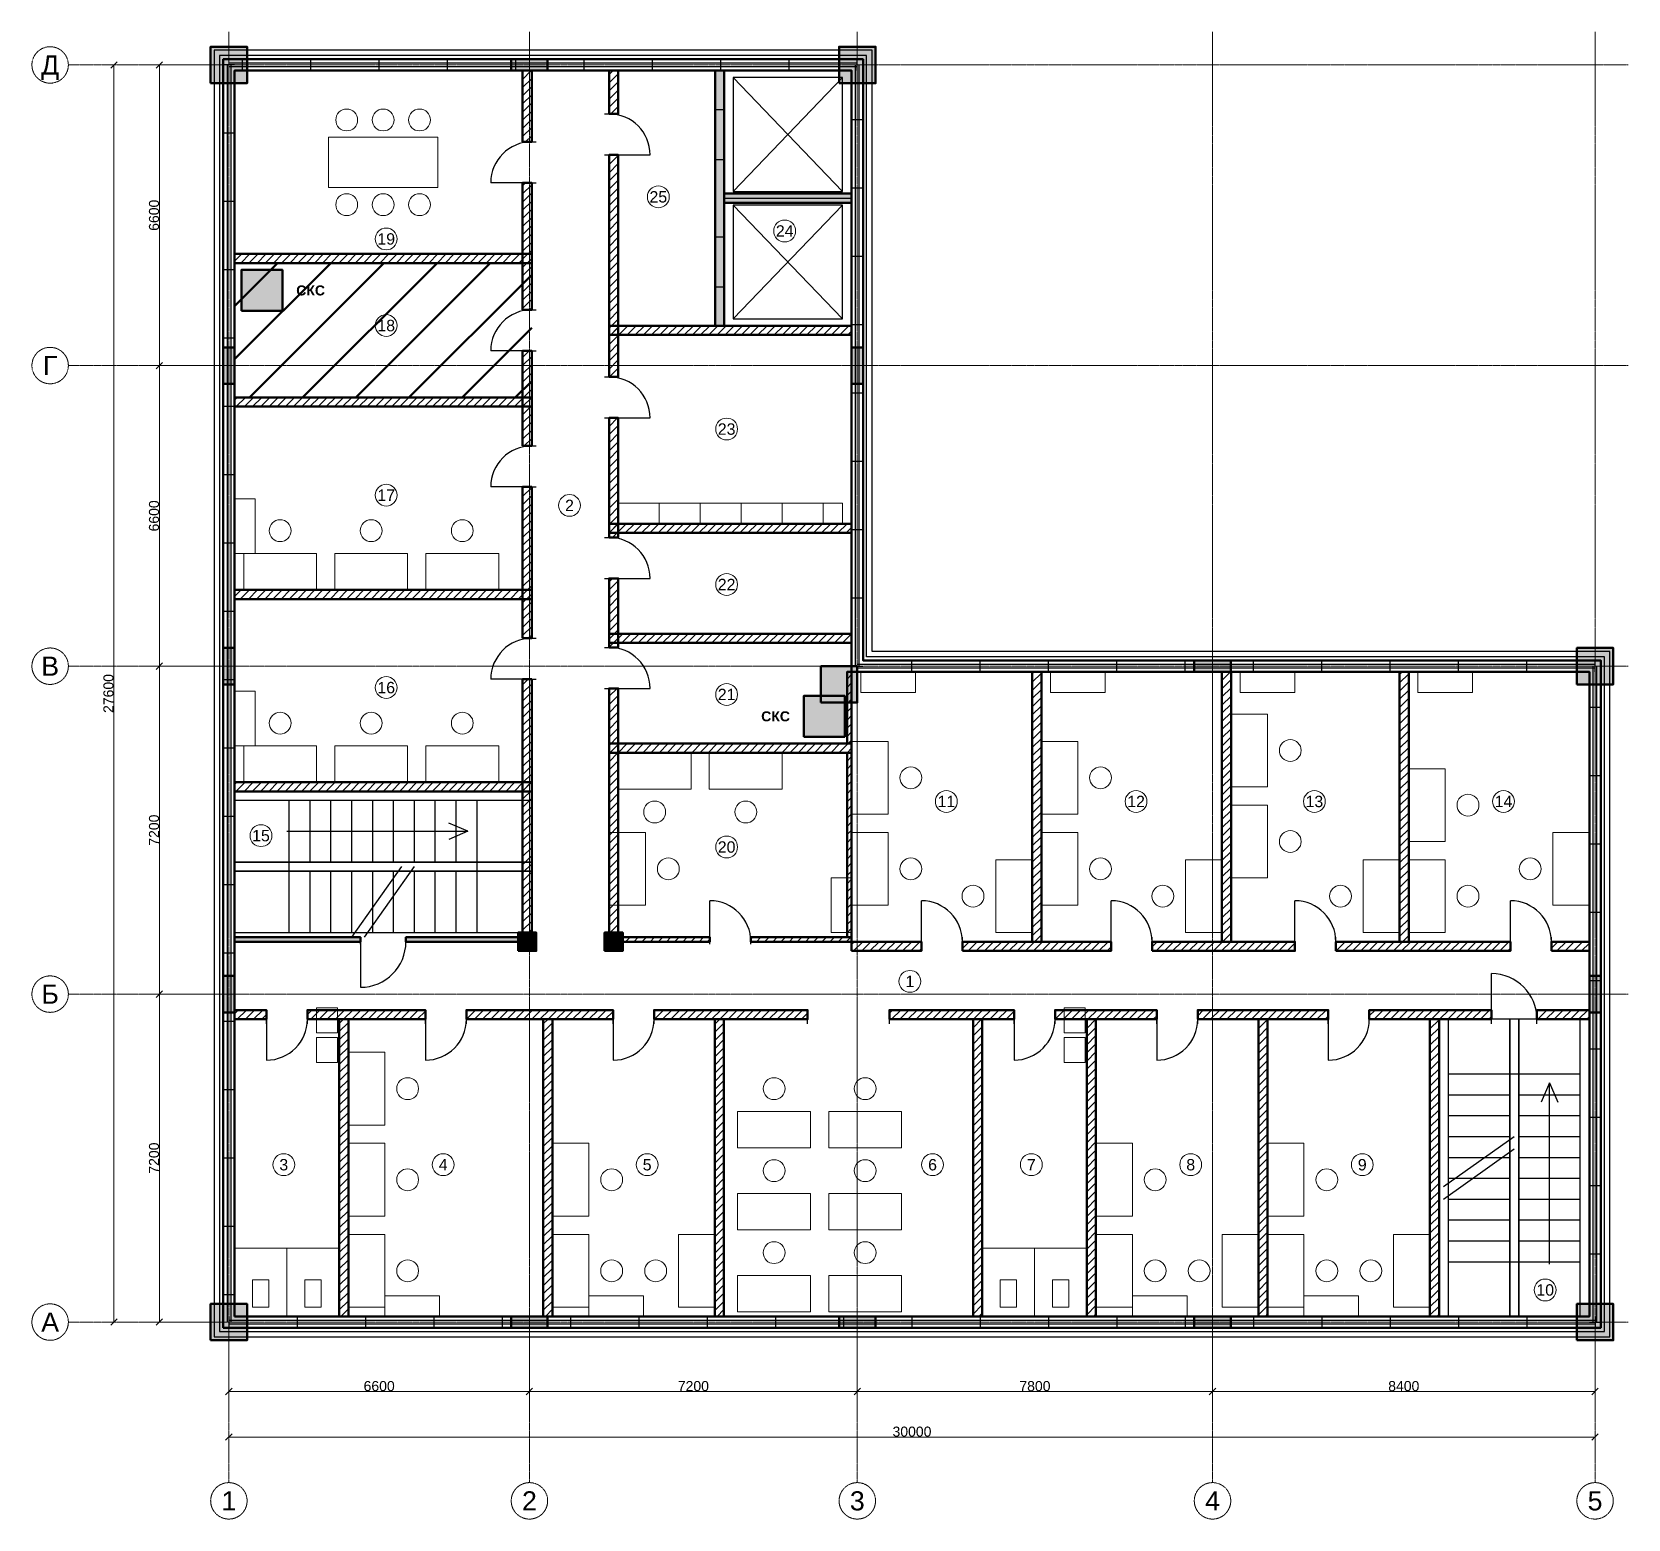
# Model space of a CAD drawing. Header units: millimetres. Extents: x -4325 to 30725, y -4325 to 28325.
import ezdxf
from ezdxf.enums import TextEntityAlignment as Align

# ---------------------------------------------------------------- set-up
doc = ezdxf.new("R2010")
doc.units = ezdxf.units.MM
doc.linetypes.add('CENTER2', pattern=[2.541, 1.587, -0.318, 0.318, -0.318])
for name, color, linetype, lineweight in [('A-ANNO-ROOM', 7, 'CONTINUOUS', 18), ('A-DIMS', 8, 'CONTINUOUS', 13), ('A-DOOR', 3, 'CONTINUOUS', 25), ('A-ELEV', 7, 'CONTINUOUS', 25), ('A-FACADE-PANEL', 8, 'CONTINUOUS', 25), ('A-FURN', 8, 'CONTINUOUS', 18), ('A-GLAZ-RIBBON', 5, 'CONTINUOUS', 25), ('A-GRID', 8, 'CENTER2', 13), ('A-HATCH', 9, 'CONTINUOUS', 9), ('A-OUTLINE', 7, 'CONTINUOUS', 50), ('A-SANI', 8, 'CONTINUOUS', 18), ('A-STAIR', 7, 'CONTINUOUS', 25), ('A-WALL-BLOCK', 9, 'CONTINUOUS', 50), ('A-WALL-RC', 7, 'CONTINUOUS', 50), ('E-SCS-RISER', 1, 'CONTINUOUS', 50), ('E-SERVER-ROOM', 1, 'CONTINUOUS', 50)]:
    doc.layers.add(name, color=color, linetype=linetype, lineweight=lineweight)
doc.styles.add('Arial-Bold', font='arialbd.ttf')
doc.styles.get("Standard").update_dxf_attribs({"font": 'arial.ttf'})

msp = doc.modelspace()

# ---------------------------------------------------------------- hatches: boundary and pattern name
at = {"layer": 'A-HATCH'}
h = msp.add_hatch(dxfattribs=at)
h.set_pattern_fill('ANSI31', scale=40)
h.paths.add_polyline_path([(6450, 25912.5), (6650, 25912.5), (6650, 27475), (6650, 27475), (6450, 27475), (6450, 27475)])
h = msp.add_hatch(dxfattribs=at)
h.set_pattern_fill('ANSI31', scale=40)
h.paths.add_polyline_path([(8350, 26525), (8550, 26525), (8550, 27475), (8550, 27475), (8350, 27475), (8350, 27475)])
h = msp.add_hatch(dxfattribs=at)
h.set_pattern_fill('ANSI31', scale=40)
h.paths.add_polyline_path([(8350, 20750.5), (8550, 20750.5), (8550, 25625), (8350, 25625)])
h = msp.add_hatch(dxfattribs=at)
h.set_pattern_fill('ANSI31', scale=40)
h.paths.add_polyline_path([(6450, 22224.5), (6650, 22224.5), (6650, 25012.5), (6450, 25012.5)])
h = msp.add_hatch(dxfattribs=at)
h.set_pattern_fill('ANSI31', scale=40)
h.paths.add_polyline_path([(125, 23250), (125, 23250), (6650, 23250), (6650, 23450), (125, 23450), (125, 23450)])
h = msp.add_hatch(dxfattribs=at)
h.set_pattern_fill('ANSI31', scale=40)
h.paths.add_polyline_path([(8350, 21675), (13675, 21675), (13675, 21675), (13675, 21875), (13675, 21875), (8350, 21875)])
h = msp.add_hatch(dxfattribs=at)
h.set_pattern_fill('ANSI31', scale=40)
h.paths.add_polyline_path([(6450, 19237), (6650, 19237), (6650, 21324.5), (6450, 21324.5)])
h = msp.add_hatch(dxfattribs=at)
h.set_pattern_fill('ANSI31', scale=40)
h.paths.add_polyline_path([(125, 20099), (125, 20099), (6650, 20099), (6650, 20299), (125, 20299), (125, 20299)])
h = msp.add_hatch(dxfattribs=at)
h.set_pattern_fill('ANSI31', scale=40)
h.paths.add_polyline_path([(8350, 17226), (8550, 17226), (8550, 19850.5), (8350, 19850.5)])
h = msp.add_hatch(dxfattribs=at)
h.set_pattern_fill('ANSI31', scale=40)
h.paths.add_polyline_path([(6450, 15012.5), (6650, 15012.5), (6650, 18337), (6450, 18337)])
h = msp.add_hatch(dxfattribs=at)
h.set_pattern_fill('ANSI31', scale=40)
h.paths.add_polyline_path([(8350, 17326), (13675, 17326), (13675, 17326), (13675, 17526), (13675, 17526), (8350, 17526)])
h = msp.add_hatch(dxfattribs=at)
h.set_pattern_fill('ANSI31', scale=40)
h.paths.add_polyline_path([(8350, 14813), (8550, 14813), (8550, 16326), (8350, 16326)])
h = msp.add_hatch(dxfattribs=at)
h.set_pattern_fill('ANSI31', scale=40)
h.paths.add_polyline_path([(125, 15875), (125, 15875), (6650, 15875), (6650, 16075), (125, 16075), (125, 16075)])
h = msp.add_hatch(dxfattribs=at)
h.set_pattern_fill('ANSI31', scale=40)
h.paths.add_polyline_path([(8350, 14913), (13675, 14913), (13675, 14913), (13675, 15113), (13675, 15113), (8350, 15113)])
h = msp.add_hatch(dxfattribs=at)
h.set_pattern_fill('ANSI31', scale=40)
h.paths.add_polyline_path([(6450, 8350), (6650, 8350), (6650, 14112.5), (6450, 14112.5)])
h = msp.add_hatch(dxfattribs=at)
h.set_pattern_fill('ANSI31', scale=40)
h.paths.add_polyline_path([(13575, 12699), (13675, 12699), (13675, 14275), (13675, 14275), (13575, 14275), (13575, 14275)])
h = msp.add_hatch(dxfattribs=at)
h.set_pattern_fill('ANSI31', scale=40)
h.paths.add_polyline_path([(17641, 8350), (17841, 8350), (17841, 14275), (17841, 14275), (17641, 14275), (17641, 14275)])
h = msp.add_hatch(dxfattribs=at)
h.set_pattern_fill('ANSI31', scale=40)
h.paths.add_polyline_path([(21807, 8350), (22007, 8350), (22007, 14275), (22007, 14275), (21807, 14275), (21807, 14275)])
h = msp.add_hatch(dxfattribs=at)
h.set_pattern_fill('ANSI31', scale=40)
h.paths.add_polyline_path([(25709, 8350), (25909, 8350), (25909, 14275), (25909, 14275), (25709, 14275), (25709, 14275)])
h = msp.add_hatch(dxfattribs=at)
h.set_pattern_fill('ANSI31', scale=40)
h.paths.add_polyline_path([(8350, 8350), (8550, 8350), (8550, 13913), (8350, 13913)])
h = msp.add_hatch(dxfattribs=at)
h.set_pattern_fill('ANSI31', scale=40)
h.paths.add_polyline_path([(8350, 12499), (13675, 12499), (13675, 12699), (8350, 12699)])
h = msp.add_hatch(dxfattribs=at)
h.set_pattern_fill('ANSI31', scale=40)
h.paths.add_polyline_path([(13575, 8450), (13675, 8450), (13675, 12499), (13575, 12499)])
h = msp.add_hatch(dxfattribs=at)
h.set_pattern_fill('ANSI31', scale=40)
h.paths.add_polyline_path([(125, 11650), (125, 11650), (6650, 11650), (6650, 11850), (125, 11850), (125, 11850)])
h = msp.add_hatch(dxfattribs=at)
h.set_pattern_fill('ANSI31', scale=40)
h.paths.add_polyline_path([(8550, 8350), (10562.5, 8350), (10562.5, 8450), (8550, 8450)])
h = msp.add_hatch(dxfattribs=at)
h.set_pattern_fill('ANSI31', scale=40)
h.paths.add_polyline_path([(11462.5, 8350), (13675, 8350), (13675, 8450), (11462.5, 8450)])
h = msp.add_hatch(dxfattribs=at)
h.set_pattern_fill('ANSI31', scale=40)
h.paths.add_polyline_path([(13675, 8150), (15208, 8150), (15208, 8350), (13675, 8350)])
h = msp.add_hatch(dxfattribs=at)
h.set_pattern_fill('ANSI31', scale=40)
h.paths.add_polyline_path([(16108, 8150), (19374, 8150), (19374, 8350), (16108, 8350)])
h = msp.add_hatch(dxfattribs=at)
h.set_pattern_fill('ANSI31', scale=40)
h.paths.add_polyline_path([(20274, 8150), (23408, 8150), (23408, 8350), (20274, 8350)])
h = msp.add_hatch(dxfattribs=at)
h.set_pattern_fill('ANSI31', scale=40)
h.paths.add_polyline_path([(24308, 8150), (28142, 8150), (28142, 8350), (24308, 8350)])
h = msp.add_hatch(dxfattribs=at)
h.set_pattern_fill('ANSI31', scale=40)
h.paths.add_polyline_path([(29042, 8150), (29875, 8150), (29875, 8150), (29875, 8350), (29875, 8350), (29042, 8350)])
h = msp.add_hatch(dxfattribs=at)
h.set_pattern_fill('ANSI31', scale=40)
h.paths.add_polyline_path([(125, 6650), (125, 6650), (825, 6650), (825, 6850), (125, 6850), (125, 6850)])
h = msp.add_hatch(dxfattribs=at)
h.set_pattern_fill('ANSI31', scale=40)
h.paths.add_polyline_path([(1725, 6650), (4315, 6650), (4315, 6850), (1725, 6850)])
h = msp.add_hatch(dxfattribs=at)
h.set_pattern_fill('ANSI31', scale=40)
h.paths.add_polyline_path([(5215, 6650), (8438.5, 6650), (8438.5, 6850), (5215, 6850)])
h = msp.add_hatch(dxfattribs=at)
h.set_pattern_fill('ANSI31', scale=40)
h.paths.add_polyline_path([(9338.5, 6650), (12706.5, 6650), (12706.5, 6850), (9338.5, 6850)])
h = msp.add_hatch(dxfattribs=at)
h.set_pattern_fill('ANSI31', scale=40)
h.paths.add_polyline_path([(14506.5, 6650), (17241, 6650), (17241, 6850), (14506.5, 6850)])
h = msp.add_hatch(dxfattribs=at)
h.set_pattern_fill('ANSI31', scale=40)
h.paths.add_polyline_path([(18141, 6650), (20374.5, 6650), (20374.5, 6850), (18141, 6850)])
h = msp.add_hatch(dxfattribs=at)
h.set_pattern_fill('ANSI31', scale=40)
h.paths.add_polyline_path([(21274.5, 6650), (24141.5, 6650), (24141.5, 6850), (21274.5, 6850)])
h = msp.add_hatch(dxfattribs=at)
h.set_pattern_fill('ANSI31', scale=40)
h.paths.add_polyline_path([(25041.5, 6650), (27725, 6650), (27725, 6850), (25041.5, 6850)])
h = msp.add_hatch(dxfattribs=at)
h.set_pattern_fill('ANSI31', scale=40)
h.paths.add_polyline_path([(28725, 6650), (29875, 6650), (29875, 6650), (29875, 6850), (29875, 6850), (28725, 6850)])
h = msp.add_hatch(dxfattribs=at)
h.set_pattern_fill('ANSI31', scale=40)
h.paths.add_polyline_path([(2425, 125), (2625, 125), (2625, 125), (2625, 6650), (2425, 6650), (2425, 125)])
h = msp.add_hatch(dxfattribs=at)
h.set_pattern_fill('ANSI31', scale=40)
h.paths.add_polyline_path([(6905, 125), (7105, 125), (7105, 125), (7105, 6650), (6905, 6650), (6905, 125)])
h = msp.add_hatch(dxfattribs=at)
h.set_pattern_fill('ANSI31', scale=40)
h.paths.add_polyline_path([(10672, 125), (10872, 125), (10872, 125), (10872, 6650), (10672, 6650), (10672, 125)])
h = msp.add_hatch(dxfattribs=at)
h.set_pattern_fill('ANSI31', scale=40)
h.paths.add_polyline_path([(16341, 125), (16541, 125), (16541, 125), (16541, 6650), (16341, 6650), (16341, 125)])
h = msp.add_hatch(dxfattribs=at)
h.set_pattern_fill('ANSI31', scale=40)
h.paths.add_polyline_path([(18841, 125), (19041, 125), (19041, 125), (19041, 6650), (18841, 6650), (18841, 125)])
h = msp.add_hatch(dxfattribs=at)
h.set_pattern_fill('ANSI31', scale=40)
h.paths.add_polyline_path([(22608, 125), (22808, 125), (22808, 125), (22808, 6650), (22608, 6650), (22608, 125)])
h = msp.add_hatch(dxfattribs=at)
h.set_pattern_fill('ANSI31', scale=40)
h.paths.add_polyline_path([(26375, 125), (26575, 125), (26575, 125), (26575, 6650), (26375, 6650), (26375, 125)])
at = {"layer": 'A-WALL-RC'}
h = msp.add_hatch(color=7, dxfattribs=at)
h.dxf.hatch_style = 1
h.paths.add_polyline_path([(-400, 27200), (400, 27200), (400, 28000), (-400, 28000)])
h = msp.add_hatch(color=7, dxfattribs=at)
h.dxf.hatch_style = 1
h.paths.add_polyline_path([(6200, 27475), (7000, 27475), (7000, 27725), (6200, 27725)])
h = msp.add_hatch(color=7, dxfattribs=at)
h.dxf.hatch_style = 1
h.paths.add_polyline_path([(13400, 27200), (14200, 27200), (14200, 28000), (13400, 28000)])
h = msp.add_hatch(color=7, dxfattribs=at)
h.dxf.hatch_style = 1
h.paths.add_polyline_path([(10675, 21875), (10875, 21875), (10875, 27475), (10875, 27475), (10675, 27475), (10675, 27475)])
h = msp.add_hatch(color=7, dxfattribs=at)
h.dxf.hatch_style = 1
h.paths.add_polyline_path([(10875, 24575), (13675, 24575), (13675, 24575), (13675, 24775), (13675, 24775), (10875, 24775)])
h = msp.add_hatch(color=7, dxfattribs=at)
h.dxf.hatch_style = 1
h.paths.add_polyline_path([(-125, 20600), (125, 20600), (125, 21400), (-125, 21400)])
h = msp.add_hatch(color=7, dxfattribs=at)
h.dxf.hatch_style = 1
h.paths.add_polyline_path([(13675, 20600), (13925, 20600), (13925, 21400), (13675, 21400)])
h = msp.add_hatch(color=7, dxfattribs=at)
h.dxf.hatch_style = 1
h.paths.add_polyline_path([(-125, 14000), (125, 14000), (125, 14800), (-125, 14800)])
h = msp.add_hatch(color=7, dxfattribs=at)
h.dxf.hatch_style = 1
h.paths.add_polyline_path([(29600, 14000), (30400, 14000), (30400, 14800), (29600, 14800)])
h = msp.add_hatch(color=7, dxfattribs=at)
h.dxf.hatch_style = 1
h.paths.add_polyline_path([(13000, 13600), (13800, 13600), (13800, 14400), (13000, 14400)])
h = msp.add_hatch(color=7, dxfattribs=at)
h.dxf.hatch_style = 1
h.paths.add_polyline_path([(21200, 14275), (22000, 14275), (22000, 14525), (21200, 14525)])
h = msp.add_hatch(color=7, dxfattribs=at)
h.dxf.hatch_style = 1
h.paths.add_polyline_path([(125, 8350), (125, 8350), (2887.5, 8350), (2887.5, 8450), (125, 8450), (125, 8450)])
h = msp.add_hatch(color=7, dxfattribs=at)
h.dxf.hatch_style = 1
h.paths.add_polyline_path([(3887.5, 8350), (6450, 8350), (6450, 8450), (3887.5, 8450)])
h = msp.add_hatch(color=7, dxfattribs=at)
h.dxf.hatch_style = 1
h.paths.add_polyline_path([(6350, 8150), (6750, 8150), (6750, 8550), (6350, 8550)])
h = msp.add_hatch(color=7, dxfattribs=at)
h.dxf.hatch_style = 1
h.paths.add_polyline_path([(8250, 8150), (8650, 8150), (8650, 8550), (8250, 8550)])
h = msp.add_hatch(color=7, dxfattribs=at)
h.dxf.hatch_style = 1
h.paths.add_polyline_path([(-125, 6800), (125, 6800), (125, 7600), (-125, 7600)])
h = msp.add_hatch(color=7, dxfattribs=at)
h.dxf.hatch_style = 1
h.paths.add_polyline_path([(29875, 6800), (30125, 6800), (30125, 7600), (29875, 7600)])
h = msp.add_hatch(color=7, dxfattribs=at)
h.dxf.hatch_style = 1
h.paths.add_polyline_path([(-400, -400), (400, -400), (400, 400), (-400, 400)])
h = msp.add_hatch(color=7, dxfattribs=at)
h.dxf.hatch_style = 1
h.paths.add_polyline_path([(29600, -400), (30400, -400), (30400, 400), (29600, 400)])
h = msp.add_hatch(color=7, dxfattribs=at)
h.dxf.hatch_style = 1
h.paths.add_polyline_path([(6200, -125), (7000, -125), (7000, 125), (6200, 125)])
h = msp.add_hatch(color=7, dxfattribs=at)
h.dxf.hatch_style = 1
h.paths.add_polyline_path([(13400, -125), (14200, -125), (14200, 125), (13400, 125)])
h = msp.add_hatch(color=7, dxfattribs=at)
h.dxf.hatch_style = 1
h.paths.add_polyline_path([(21200, -125), (22000, -125), (22000, 125), (21200, 125)])
at = {"layer": 'E-SCS-RISER'}
h = msp.add_hatch(color=7, dxfattribs=at)
h.dxf.hatch_style = 1
h.paths.add_polyline_path([(275, 22200), (1175, 22200), (1175, 23100), (275, 23100)])
h = msp.add_hatch(color=7, dxfattribs=at)
h.dxf.hatch_style = 1
h.paths.add_polyline_path([(12625, 12849), (13525, 12849), (13525, 13749), (12625, 13749)])
at = {"layer": 'E-SERVER-ROOM'}
h = msp.add_hatch(dxfattribs=at)
h.set_pattern_fill('ANSI31', scale=260)
h.paths.add_polyline_path([(125, 20299), (6650, 20299), (6650, 23250), (125, 23250)])

# ---------------------------------------------------------------- linework, layer by layer
at = {"layer": 'A-ANNO-ROOM'}
for centre in [(9430, 24705), (12205, 23955), (3455, 23780), (3455, 21879), (10930, 19606), (3455, 18155), (7480, 17930), (10930, 16193), (3455, 13930), (10930, 13779), (15755, 11430), (19921, 11430), (23837, 11430), (27989, 11430), (705, 10680), (10930, 10430), (14955, 7480), (1205, 3455), (4705, 3455), (9185, 3455), (15452, 3455), (17621, 3455), (21121, 3455), (24888, 3455), (28905, 705)]:
    msp.add_circle(centre, 240, dxfattribs=at)
at = {"layer": 'A-DIMS'}
for p, q in [((-2595.71, 27529.29), (-2454.29, 27670.71)), ((-2525, 0), (-2525, 27600)), ((-1595.71, 27529.29), (-1454.29, 27670.71)), ((-1525, 21000), (-1525, 27600)), ((-1595.71, 20929.29), (-1454.29, 21070.71)), ((-1595.71, 20929.29), (-1454.29, 21070.71)), ((-1525, 14400), (-1525, 21000)), ((-1595.71, 14329.29), (-1454.29, 14470.71)), ((-1595.71, 14329.29), (-1454.29, 14470.71)), ((-1525, 7200), (-1525, 14400)), ((-1595.71, 7129.29), (-1454.29, 7270.71)), ((-1595.71, 7129.29), (-1454.29, 7270.71)), ((-1525, 0), (-1525, 7200)), ((-2595.71, -70.71), (-2454.29, 70.71)), ((-1595.71, -70.71), (-1454.29, 70.71)), ((-70.71, -1595.71), (70.71, -1454.29)), ((0, -1525), (6600, -1525)), ((6529.29, -1595.71), (6670.71, -1454.29)), ((6529.29, -1595.71), (6670.71, -1454.29)), ((6600, -1525), (13800, -1525)), ((13729.29, -1595.71), (13870.71, -1454.29)), ((13729.29, -1595.71), (13870.71, -1454.29)), ((13800, -1525), (21600, -1525)), ((21529.29, -1595.71), (21670.71, -1454.29)), ((21529.29, -1595.71), (21670.71, -1454.29)), ((21600, -1525), (30000, -1525)), ((29929.29, -1595.71), (30070.71, -1454.29)), ((-70.71, -2595.71), (70.71, -2454.29)), ((0, -2525), (30000, -2525)), ((29929.29, -2595.71), (30070.71, -2454.29))]:
    msp.add_line(p, q, dxfattribs=at)
at = {"layer": 'A-DOOR'}
for p, q in [((8250, 26525), (8450, 26525)), ((10675, 26625), (10875, 26625)), ((6550, 25912.5), (6750, 25912.5)), ((8250, 25625), (8450, 25625)), ((8350, 25625), (9250, 25625)), ((10675, 25525), (10875, 25525)), ((6650, 25012.5), (5750, 25012.5)), ((6550, 25012.5), (6750, 25012.5)), ((10675, 23825), (10875, 23825)), ((10675, 22725), (10875, 22725)), ((6550, 22224.5), (6750, 22224.5)), ((6650, 21324.5), (5750, 21324.5)), ((6550, 21324.5), (6750, 21324.5)), ((8250, 20750.5), (8450, 20750.5)), ((8250, 19850.5), (8450, 19850.5)), ((8350, 19850.5), (9250, 19850.5)), ((6550, 19237), (6750, 19237)), ((6650, 18337), (5750, 18337)), ((6550, 18337), (6750, 18337)), ((8250, 17226), (8450, 17226)), ((8250, 16326), (8450, 16326)), ((8350, 16326), (9250, 16326)), ((6550, 15012.5), (6750, 15012.5)), ((8250, 14813), (8450, 14813)), ((6650, 14112.5), (5750, 14112.5)), ((6550, 14112.5), (6750, 14112.5)), ((8250, 13913), (8450, 13913)), ((8350, 13913), (9250, 13913)), ((10562.5, 8350), (10562.5, 9250)), ((15208, 8350), (15208, 9250)), ((19374, 8350), (19374, 9250)), ((23408, 8350), (23408, 9250)), ((28142, 8350), (28142, 9250)), ((15208, 8250), (15208, 8450)), ((16108, 8250), (16108, 8450)), ((19374, 8250), (19374, 8450)), ((20274, 8250), (20274, 8450)), ((23408, 8250), (23408, 8450)), ((24308, 8250), (24308, 8450)), ((28142, 8250), (28142, 8450)), ((29042, 8250), (29042, 8450)), ((2887.5, 8300), (2887.5, 8400)), ((2887.5, 8350), (2887.5, 7350)), ((3887.5, 8300), (3887.5, 8400)), ((10562.5, 8300), (10562.5, 8400)), ((11462.5, 8300), (11462.5, 8400)), ((27725, 6650), (27725, 7650)), ((825, 6550), (825, 6750)), ((1725, 6550), (1725, 6750)), ((4315, 6550), (4315, 6750)), ((5215, 6550), (5215, 6750)), ((8438.5, 6550), (8438.5, 6750)), ((9338.5, 6550), (9338.5, 6750)), ((12706.5, 6550), (12706.5, 6750)), ((14506.5, 6550), (14506.5, 6750)), ((17241, 6550), (17241, 6750)), ((18141, 6550), (18141, 6750)), ((20374.5, 6550), (20374.5, 6750)), ((21274.5, 6550), (21274.5, 6750)), ((24141.5, 6550), (24141.5, 6750)), ((25041.5, 6550), (25041.5, 6750)), ((27725, 6550), (27725, 6750)), ((28725, 6550), (28725, 6750)), ((825, 6650), (825, 5750)), ((4315, 6650), (4315, 5750)), ((8438.5, 6650), (8438.5, 5750)), ((17241, 6650), (17241, 5750)), ((20374.5, 6650), (20374.5, 5750)), ((24141.5, 6650), (24141.5, 5750))]:
    msp.add_line(p, q, dxfattribs=at)
for centre, radius, start, end in [((8350, 25625), 900, 0, 90), ((6650, 25012.5), 900, 90, 180), ((6650, 21324.5), 900, 90, 180), ((8350, 19850.5), 900, 0, 90), ((6650, 18337), 900, 90, 180), ((8350, 16326), 900, 0, 90), ((6650, 14112.5), 900, 90, 180), ((8350, 13913), 900, 0, 90), ((10562.5, 8350), 900, 0, 90), ((15208, 8350), 900, 0, 90), ((19374, 8350), 900, 0, 90), ((23408, 8350), 900, 0, 90), ((28142, 8350), 900, 0, 90), ((2887.5, 8350), 1000, -90, 0), ((27725, 6650), 1000, 0, 90), ((825, 6650), 900, -90, 0), ((4315, 6650), 900, -90, 0), ((8438.5, 6650), 900, -90, 0), ((17241, 6650), 900, -90, 0), ((20374.5, 6650), 900, -90, 0), ((24141.5, 6650), 900, -90, 0)]:
    msp.add_arc(centre, radius, start, end, dxfattribs=at)
at = {"layer": 'A-ELEV'}
for p, q in [((11075, 24825), (13475, 27325)), ((11075, 27325), (13475, 24825)), ((10875, 24675), (13675, 24675)), ((11075, 22025), (13475, 24525)), ((11075, 24525), (13475, 22025))]:
    msp.add_line(p, q, dxfattribs=at)
for points in [[(11075, 24825), (13475, 24825), (13475, 27325), (11075, 27325)], [(11075, 22025), (13475, 22025), (13475, 24525), (11075, 24525)]]:
    msp.add_lwpolyline(points, close=True, dxfattribs=at)
at = {"layer": 'A-FACADE-PANEL'}
for points in [[(-325, -325), (30325, -325), (30325, 14725), (14125, 14725), (14125, 27925), (-325, 27925)], [(-205, -205), (30205, -205), (30205, 14605), (14005, 14605), (14005, 27805), (-205, 27805)]]:
    msp.add_lwpolyline(points, close=True, dxfattribs=at)
at = {"layer": 'A-FURN'}
for p, q in [((9450, 17526), (9450, 17976)), ((10350, 17526), (10350, 17976)), ((11250, 17526), (11250, 17976)), ((12150, 17526), (12150, 17976)), ((13050, 17526), (13050, 17976))]:
    msp.add_line(p, q, dxfattribs=at)
for points in [[(2187.5, 24912.5), (4587.5, 24912.5), (4587.5, 26012.5), (2187.5, 26012.5)], [(125, 16875), (575, 16875), (575, 18075), (125, 18075)], [(8550, 17526), (13475, 17526), (13475, 17976), (8550, 17976)], [(325, 16075), (1925, 16075), (1925, 16875), (325, 16875)], [(2325, 16075), (3925, 16075), (3925, 16875), (2325, 16875)], [(4325, 16075), (5925, 16075), (5925, 16875), (4325, 16875)], [(13875, 13825), (15075, 13825), (15075, 14275), (13875, 14275)], [(18041, 13825), (19241, 13825), (19241, 14275), (18041, 14275)], [(22207, 13825), (23407, 13825), (23407, 14275), (22207, 14275)], [(26109, 13825), (27309, 13825), (27309, 14275), (26109, 14275)], [(125, 12650), (575, 12650), (575, 13850), (125, 13850)], [(22007, 11750), (22807, 11750), (22807, 13350), (22007, 13350)], [(325, 11850), (1925, 11850), (1925, 12650), (325, 12650)], [(2325, 11850), (3925, 11850), (3925, 12650), (2325, 12650)], [(4325, 11850), (5925, 11850), (5925, 12650), (4325, 12650)], [(13675, 11150), (14475, 11150), (14475, 12750), (13675, 12750)], [(17841, 11150), (18641, 11150), (18641, 12750), (17841, 12750)], [(8550, 11699), (10150, 11699), (10150, 12499), (8550, 12499)], [(10550, 11699), (12150, 11699), (12150, 12499), (10550, 12499)], [(25909, 10550), (26709, 10550), (26709, 12150), (25909, 12150)], [(22007, 9750), (22807, 9750), (22807, 11350), (22007, 11350)], [(8350, 9150), (9150, 9150), (9150, 10750), (8350, 10750)], [(13675, 9150), (14475, 9150), (14475, 10750), (13675, 10750)], [(17841, 9150), (18641, 9150), (18641, 10750), (17841, 10750)], [(29075, 9150), (29875, 9150), (29875, 10750), (29075, 10750)], [(16841, 8550), (17641, 8550), (17641, 10150), (16841, 10150)], [(21007, 8550), (21807, 8550), (21807, 10150), (21007, 10150)], [(24909, 8550), (25709, 8550), (25709, 10150), (24909, 10150)], [(25909, 8550), (26709, 8550), (26709, 10150), (25909, 10150)], [(13225, 8550), (13675, 8550), (13675, 9750), (13225, 9750)], [(2625, 4325), (3425, 4325), (3425, 5925), (2625, 5925)], [(11172, 3825), (12772, 3825), (12772, 4625), (11172, 4625)], [(13172, 3825), (14772, 3825), (14772, 4625), (13172, 4625)], [(2625, 2325), (3425, 2325), (3425, 3925), (2625, 3925)], [(7105, 2325), (7905, 2325), (7905, 3925), (7105, 3925)], [(19041, 2325), (19841, 2325), (19841, 3925), (19041, 3925)], [(22808, 2325), (23608, 2325), (23608, 3925), (22808, 3925)], [(11172, 2025), (12772, 2025), (12772, 2825), (11172, 2825)], [(13172, 2025), (14772, 2025), (14772, 2825), (13172, 2825)], [(2625, 325), (3425, 325), (3425, 1925), (2625, 1925)], [(7105, 325), (7905, 325), (7905, 1925), (7105, 1925)], [(9872, 325), (10672, 325), (10672, 1925), (9872, 1925)], [(19041, 325), (19841, 325), (19841, 1925), (19041, 1925)], [(21808, 325), (22608, 325), (22608, 1925), (21808, 1925)], [(22808, 325), (23608, 325), (23608, 1925), (22808, 1925)], [(25575, 325), (26375, 325), (26375, 1925), (25575, 1925)], [(11172, 225), (12772, 225), (12772, 1025), (11172, 1025)], [(13172, 225), (14772, 225), (14772, 1025), (13172, 1025)], [(3425, 125), (4625, 125), (4625, 575), (3425, 575)], [(7905, 125), (9105, 125), (9105, 575), (7905, 575)], [(19841, 125), (21041, 125), (21041, 575), (19841, 575)], [(23608, 125), (24808, 125), (24808, 575), (23608, 575)]]:
    msp.add_lwpolyline(points, close=True, dxfattribs=at)
for centre in [(2587.5, 26392.5), (3387.5, 26392.5), (4187.5, 26392.5), (2587.5, 24532.5), (3387.5, 24532.5), (4187.5, 24532.5), (1125, 17375), (3125, 17375), (5125, 17375), (1125, 13150), (3125, 13150), (5125, 13150), (23307, 12550), (14975, 11950), (19141, 11950), (27209, 11350), (9350, 11199), (11350, 11199), (23307, 10550), (9650, 9950), (14975, 9950), (19141, 9950), (28575, 9950), (16341, 9350), (20507, 9350), (24409, 9350), (27209, 9350), (3925, 5125), (11972, 5125), (13972, 5125), (11972, 3325), (13972, 3325), (3925, 3125), (8405, 3125), (20341, 3125), (24108, 3125), (11972, 1525), (13972, 1525), (3925, 1125), (8405, 1125), (9372, 1125), (20341, 1125), (21308, 1125), (24108, 1125), (25075, 1125)]:
    msp.add_circle(centre, 240, dxfattribs=at)
at = {"layer": 'A-GLAZ-RIBBON'}
for p, q in [((300, 27475), (300, 27725)), ((1800, 27475), (1800, 27725)), ((3300, 27475), (3300, 27725)), ((4800, 27475), (4800, 27725)), ((6300, 27475), (6300, 27725)), ((7800, 27475), (7800, 27725)), ((9300, 27475), (9300, 27725)), ((10800, 27475), (10800, 27725)), ((12300, 27475), (12300, 27725)), ((13800, 27475), (13800, 27725)), ((125, 27600), (-125, 27600)), ((-40, 27600), (-40, 0)), ((13800, 27640), (0, 27640)), ((13800, 27560), (0, 27560)), ((40, 27600), (40, 0)), ((13760, 14400), (13760, 27600)), ((13840, 14400), (13840, 27600)), ((13675, 26400), (13925, 26400)), ((125, 26100), (-125, 26100)), ((13675, 24900), (13925, 24900)), ((125, 24600), (-125, 24600)), ((13675, 23400), (13925, 23400)), ((125, 23100), (-125, 23100)), ((13675, 21900), (13925, 21900)), ((125, 21600), (-125, 21600)), ((13675, 20400), (13925, 20400)), ((125, 20100), (-125, 20100)), ((125, 18600), (-125, 18600)), ((13675, 18900), (13925, 18900)), ((13675, 17400), (13925, 17400)), ((125, 17100), (-125, 17100)), ((13675, 15900), (13925, 15900)), ((125, 15600), (-125, 15600)), ((13675, 14400), (13925, 14400)), ((30000, 14440), (13800, 14440)), ((15000, 14275), (15000, 14525)), ((16500, 14275), (16500, 14525)), ((18000, 14275), (18000, 14525)), ((19500, 14275), (19500, 14525)), ((21000, 14275), (21000, 14525)), ((22500, 14275), (22500, 14525)), ((24000, 14275), (24000, 14525)), ((25500, 14275), (25500, 14525)), ((27000, 14275), (27000, 14525)), ((28500, 14275), (28500, 14525)), ((29960, 0), (29960, 14400)), ((30000, 14275), (30000, 14525)), ((30040, 0), (30040, 14400)), ((125, 14100), (-125, 14100)), ((30000, 14360), (13800, 14360)), ((29875, 13500), (30125, 13500)), ((125, 12600), (-125, 12600)), ((29875, 12000), (30125, 12000)), ((125, 11100), (-125, 11100)), ((29875, 10500), (30125, 10500)), ((125, 9600), (-125, 9600)), ((29875, 9000), (30125, 9000)), ((125, 8100), (-125, 8100)), ((29875, 7500), (30125, 7500)), ((125, 6600), (-125, 6600)), ((29875, 6000), (30125, 6000)), ((125, 5100), (-125, 5100)), ((29875, 4500), (30125, 4500)), ((125, 3600), (-125, 3600)), ((29875, 3000), (30125, 3000)), ((125, 2100), (-125, 2100)), ((29875, 1500), (30125, 1500)), ((125, 600), (-125, 600)), ((0, 125), (0, -125)), ((0, 40), (30000, 40)), ((1500, 125), (1500, -125)), ((3000, 125), (3000, -125)), ((4500, 125), (4500, -125)), ((6000, 125), (6000, -125)), ((7500, 125), (7500, -125)), ((9000, 125), (9000, -125)), ((10500, 125), (10500, -125)), ((12000, 125), (12000, -125)), ((13500, 125), (13500, -125)), ((15000, 125), (15000, -125)), ((16500, 125), (16500, -125)), ((18000, 125), (18000, -125)), ((19500, 125), (19500, -125)), ((21000, 125), (21000, -125)), ((22500, 125), (22500, -125)), ((24000, 125), (24000, -125)), ((25500, 125), (25500, -125)), ((27000, 125), (27000, -125)), ((28500, 125), (28500, -125)), ((29875, 0), (30125, 0)), ((30000, 125), (30000, -125)), ((0, -40), (30000, -40))]:
    msp.add_line(p, q, dxfattribs=at)
at = {"layer": 'A-GRID'}
for p, q in [((0, -3525), (0, 28325)), ((6600, -3525), (6600, 28325)), ((13800, -3525), (13800, 28325)), ((21600, -3525), (21600, 28325)), ((30000, -3525), (30000, 28325)), ((-3525, 27600), (30725, 27600)), ((-3525, 21000), (30725, 21000)), ((-3525, 14400), (30725, 14400)), ((-3525, 7200), (30725, 7200)), ((-3525, 0), (30725, 0))]:
    msp.add_line(p, q, dxfattribs=at)
for centre in [(-3925, 27600), (-3925, 21000), (-3925, 14400), (-3925, 7200), (-3925, 0), (0, -3925), (6600, -3925), (13800, -3925), (21600, -3925), (30000, -3925)]:
    msp.add_circle(centre, 400, dxfattribs=at)
at = {"layer": 'A-OUTLINE'}
for points in [[(-125, -125), (30125, -125), (30125, 14525), (13925, 14525), (13925, 27725), (-125, 27725)], [(125, 125), (29875, 125), (29875, 14275), (13675, 14275), (13675, 27475), (125, 27475)]]:
    msp.add_lwpolyline(points, close=True, dxfattribs=at)
at = {"layer": 'A-SANI'}
for points in [[(1925, 6350), (2385, 6350), (2385, 6900), (1925, 6900)], [(18341, 6350), (18801, 6350), (18801, 6900), (18341, 6900)], [(1925, 5700), (2385, 5700), (2385, 6250), (1925, 6250)], [(18341, 5700), (18801, 5700), (18801, 6250), (18341, 6250)], [(125, 125), (1275, 125), (1275, 1625), (125, 1625)], [(1275, 125), (2425, 125), (2425, 1625), (1275, 1625)], [(16541, 125), (17691, 125), (17691, 1625), (16541, 1625)], [(17691, 125), (18841, 125), (18841, 1625), (17691, 1625)], [(520, 325), (880, 325), (880, 925), (520, 925)], [(1670, 325), (2030, 325), (2030, 925), (1670, 925)], [(16936, 325), (17296, 325), (17296, 925), (16936, 925)], [(18086, 325), (18446, 325), (18446, 925), (18086, 925)]]:
    msp.add_lwpolyline(points, close=True, dxfattribs=at)
at = {"layer": 'A-STAIR'}
for p, q in [((1325, 8550), (1325, 11450)), ((1783.33, 10100), (1783.33, 11450)), ((2241.67, 10100), (2241.67, 11450)), ((2700, 10100), (2700, 11450)), ((3158.33, 10100), (3158.33, 11450)), ((3616.67, 10100), (3616.67, 11450)), ((4075, 10100), (4075, 11450)), ((4533.33, 10100), (4533.33, 11450)), ((4991.67, 10100), (4991.67, 11450)), ((5450, 10100), (5450, 11450)), ((5450, 8550), (5450, 11450)), ((5250, 10775), (4830, 10955)), ((1275, 10775), (5250, 10775)), ((5250, 10775), (4830, 10595)), ((1783.33, 8550), (1783.33, 9900)), ((2241.67, 8550), (2241.67, 9900)), ((2700, 8450), (3800, 10000)), ((2700, 8550), (2700, 9900)), ((2975, 8450), (4075, 10000)), ((3158.33, 8550), (3158.33, 9900)), ((3616.67, 8550), (3616.67, 9900)), ((4075, 8550), (4075, 9900)), ((4533.33, 8550), (4533.33, 9900)), ((4991.67, 8550), (4991.67, 9900)), ((5450, 8550), (5450, 9900)), ((26775, 5450), (28125, 5450)), ((26775, 5450), (29675, 5450)), ((28325, 5450), (29675, 5450)), ((26775, 4991.67), (28125, 4991.67)), ((28325, 4991.67), (29675, 4991.67)), ((29000, 5250), (28820, 4830)), ((29000, 1275), (29000, 5250)), ((29000, 5250), (29180, 4830)), ((26775, 4533.33), (28125, 4533.33)), ((28325, 4533.33), (29675, 4533.33)), ((26675, 2975), (28225, 4075)), ((26775, 4075), (28125, 4075)), ((28325, 4075), (29675, 4075)), ((26675, 2700), (28225, 3800)), ((26775, 3616.67), (28125, 3616.67)), ((28325, 3616.67), (29675, 3616.67)), ((26775, 3158.33), (28125, 3158.33)), ((28325, 3158.33), (29675, 3158.33)), ((26775, 2700), (28125, 2700)), ((28325, 2700), (29675, 2700)), ((26775, 2241.67), (28125, 2241.67)), ((28325, 2241.67), (29675, 2241.67)), ((26775, 1783.33), (28125, 1783.33)), ((28325, 1783.33), (29675, 1783.33)), ((26775, 1325), (29675, 1325))]:
    msp.add_line(p, q, dxfattribs=at)
for points in [[(125, 10100), (6650, 10100), (6650, 11450), (125, 11450)], [(125, 9900), (6650, 9900), (6650, 10100), (125, 10100)], [(125, 8550), (6650, 8550), (6650, 9900), (125, 9900)], [(26775, 125), (28125, 125), (28125, 6650), (26775, 6650)], [(28125, 125), (28325, 125), (28325, 6650), (28125, 6650)], [(28325, 125), (29675, 125), (29675, 6650), (28325, 6650)]]:
    msp.add_lwpolyline(points, close=True, dxfattribs=at)
at = {"layer": 'A-WALL-BLOCK'}
for points in [[(6450, 25912.5), (6650, 25912.5), (6650, 27475), (6650, 27475), (6450, 27475), (6450, 27475)], [(8350, 26525), (8550, 26525), (8550, 27475), (8550, 27475), (8350, 27475), (8350, 27475)], [(8350, 20750.5), (8550, 20750.5), (8550, 25625), (8350, 25625)], [(6450, 22224.5), (6650, 22224.5), (6650, 25012.5), (6450, 25012.5)], [(125, 23250), (125, 23250), (6650, 23250), (6650, 23450), (125, 23450), (125, 23450)], [(8350, 21675), (13675, 21675), (13675, 21675), (13675, 21875), (13675, 21875), (8350, 21875)], [(6450, 19237), (6650, 19237), (6650, 21324.5), (6450, 21324.5)], [(125, 20099), (125, 20099), (6650, 20099), (6650, 20299), (125, 20299), (125, 20299)], [(8350, 17226), (8550, 17226), (8550, 19850.5), (8350, 19850.5)], [(6450, 15012.5), (6650, 15012.5), (6650, 18337), (6450, 18337)], [(8350, 17326), (13675, 17326), (13675, 17326), (13675, 17526), (13675, 17526), (8350, 17526)], [(8350, 14813), (8550, 14813), (8550, 16326), (8350, 16326)], [(125, 15875), (125, 15875), (6650, 15875), (6650, 16075), (125, 16075), (125, 16075)], [(8350, 14913), (13675, 14913), (13675, 14913), (13675, 15113), (13675, 15113), (8350, 15113)], [(6450, 8350), (6650, 8350), (6650, 14112.5), (6450, 14112.5)], [(13575, 12699), (13675, 12699), (13675, 14275), (13675, 14275), (13575, 14275), (13575, 14275)], [(17641, 8350), (17841, 8350), (17841, 14275), (17841, 14275), (17641, 14275), (17641, 14275)], [(21807, 8350), (22007, 8350), (22007, 14275), (22007, 14275), (21807, 14275), (21807, 14275)], [(25709, 8350), (25909, 8350), (25909, 14275), (25909, 14275), (25709, 14275), (25709, 14275)], [(8350, 8350), (8550, 8350), (8550, 13913), (8350, 13913)], [(8350, 12499), (13675, 12499), (13675, 12699), (8350, 12699)], [(13575, 8450), (13675, 8450), (13675, 12499), (13575, 12499)], [(125, 11650), (125, 11650), (6650, 11650), (6650, 11850), (125, 11850), (125, 11850)], [(8550, 8350), (10562.5, 8350), (10562.5, 8450), (8550, 8450)], [(11462.5, 8350), (13675, 8350), (13675, 8450), (11462.5, 8450)], [(13675, 8150), (15208, 8150), (15208, 8350), (13675, 8350)], [(16108, 8150), (19374, 8150), (19374, 8350), (16108, 8350)], [(20274, 8150), (23408, 8150), (23408, 8350), (20274, 8350)], [(24308, 8150), (28142, 8150), (28142, 8350), (24308, 8350)], [(29042, 8150), (29875, 8150), (29875, 8150), (29875, 8350), (29875, 8350), (29042, 8350)], [(125, 6650), (125, 6650), (825, 6650), (825, 6850), (125, 6850), (125, 6850)], [(1725, 6650), (4315, 6650), (4315, 6850), (1725, 6850)], [(5215, 6650), (8438.5, 6650), (8438.5, 6850), (5215, 6850)], [(9338.5, 6650), (12706.5, 6650), (12706.5, 6850), (9338.5, 6850)], [(14506.5, 6650), (17241, 6650), (17241, 6850), (14506.5, 6850)], [(18141, 6650), (20374.5, 6650), (20374.5, 6850), (18141, 6850)], [(21274.5, 6650), (24141.5, 6650), (24141.5, 6850), (21274.5, 6850)], [(25041.5, 6650), (27725, 6650), (27725, 6850), (25041.5, 6850)], [(28725, 6650), (29875, 6650), (29875, 6650), (29875, 6850), (29875, 6850), (28725, 6850)], [(2425, 125), (2625, 125), (2625, 125), (2625, 6650), (2425, 6650), (2425, 125)], [(6905, 125), (7105, 125), (7105, 125), (7105, 6650), (6905, 6650), (6905, 125)], [(10672, 125), (10872, 125), (10872, 125), (10872, 6650), (10672, 6650), (10672, 125)], [(16341, 125), (16541, 125), (16541, 125), (16541, 6650), (16341, 6650), (16341, 125)], [(18841, 125), (19041, 125), (19041, 125), (19041, 6650), (18841, 6650), (18841, 125)], [(22608, 125), (22808, 125), (22808, 125), (22808, 6650), (22608, 6650), (22608, 125)], [(26375, 125), (26575, 125), (26575, 125), (26575, 6650), (26375, 6650), (26375, 125)]]:
    msp.add_lwpolyline(points, close=True, dxfattribs=at)
at = {"layer": 'A-WALL-RC'}
for points in [[(-400, 27200), (400, 27200), (400, 28000), (-400, 28000)], [(6200, 27475), (7000, 27475), (7000, 27725), (6200, 27725)], [(13400, 27200), (14200, 27200), (14200, 28000), (13400, 28000)], [(10675, 21875), (10875, 21875), (10875, 27475), (10875, 27475), (10675, 27475), (10675, 27475)], [(10875, 24575), (13675, 24575), (13675, 24575), (13675, 24775), (13675, 24775), (10875, 24775)], [(-125, 20600), (125, 20600), (125, 21400), (-125, 21400)], [(13675, 20600), (13925, 20600), (13925, 21400), (13675, 21400)], [(-125, 14000), (125, 14000), (125, 14800), (-125, 14800)], [(29600, 14000), (30400, 14000), (30400, 14800), (29600, 14800)], [(13000, 13600), (13800, 13600), (13800, 14400), (13000, 14400)], [(21200, 14275), (22000, 14275), (22000, 14525), (21200, 14525)], [(125, 8350), (125, 8350), (2887.5, 8350), (2887.5, 8450), (125, 8450), (125, 8450)], [(3887.5, 8350), (6450, 8350), (6450, 8450), (3887.5, 8450)], [(6350, 8150), (6750, 8150), (6750, 8550), (6350, 8550)], [(8250, 8150), (8650, 8150), (8650, 8550), (8250, 8550)], [(-125, 6800), (125, 6800), (125, 7600), (-125, 7600)], [(29875, 6800), (30125, 6800), (30125, 7600), (29875, 7600)], [(-400, -400), (400, -400), (400, 400), (-400, 400)], [(29600, -400), (30400, -400), (30400, 400), (29600, 400)], [(6200, -125), (7000, -125), (7000, 125), (6200, 125)], [(13400, -125), (14200, -125), (14200, 125), (13400, 125)], [(21200, -125), (22000, -125), (22000, 125), (21200, 125)]]:
    msp.add_lwpolyline(points, close=True, dxfattribs=at)
at = {"layer": 'E-SCS-RISER'}
for points in [[(275, 22200), (1175, 22200), (1175, 23100), (275, 23100)], [(12625, 12849), (13525, 12849), (13525, 13749), (12625, 13749)]]:
    msp.add_lwpolyline(points, close=True, dxfattribs=at)

# ---------------------------------------------------------------- texts
at = {"layer": 'A-ANNO-ROOM'}
for s, p in [('25', (9430, 24705)), ('19', (3455, 23780)), ('24', (12205, 23955)), ('18', (3455, 21879)), ('23', (10930, 19606)), ('17', (3455, 18155)), ('2', (7480, 17930)), ('22', (10930, 16193)), ('16', (3455, 13930)), ('21', (10930, 13779)), ('11', (15755, 11430)), ('12', (19921, 11430)), ('13', (23837, 11430)), ('14', (27989, 11430)), ('15', (705, 10680)), ('20', (10930, 10430)), ('1', (14955, 7480)), ('3', (1205, 3455)), ('4', (4705, 3455)), ('5', (9185, 3455)), ('6', (15452, 3455)), ('7', (17621, 3455)), ('8', (21121, 3455)), ('9', (24888, 3455)), ('10', (28905, 705))]:
    msp.add_text(s, height=250, dxfattribs=at).set_placement(p, align=Align.MIDDLE_CENTER)
at = {"layer": 'A-DIMS'}
for s, p in [('6600', (-1645, 24300)), ('6600', (-1645, 17700)), ('27600', (-2645, 13800)), ('7200', (-1645, 10800)), ('7200', (-1645, 3600))]:
    msp.add_text(s, height=220, rotation=90, dxfattribs=at).set_placement(p, align=Align.MIDDLE_CENTER)
for s, p in [('6600', (3300, -1405)), ('7200', (10200, -1405)), ('7800', (17700, -1405)), ('8400', (25800, -1405)), ('30000', (15000, -2405))]:
    msp.add_text(s, height=220, dxfattribs=at).set_placement(p, align=Align.MIDDLE_CENTER)
at = {"layer": 'A-GRID'}
for s, p in [('Д', (-3925, 27600)), ('Г', (-3925, 21000)), ('В', (-3925, 14400)), ('Б', (-3925, 7200)), ('А', (-3925, 0)), ('1', (0, -3925)), ('2', (6600, -3925)), ('3', (13800, -3925)), ('4', (21600, -3925)), ('5', (30000, -3925))]:
    msp.add_text(s, height=420, dxfattribs=at).set_placement(p, align=Align.MIDDLE_CENTER)
at = {"layer": 'E-SCS-RISER', "style": 'Arial-Bold'}
for p in [(1795, 22650), (12005, 13299)]:
    msp.add_text('СКС', height=220, dxfattribs=at).set_placement(p, align=Align.MIDDLE_CENTER)

doc.saveas('drawing.dxf')
